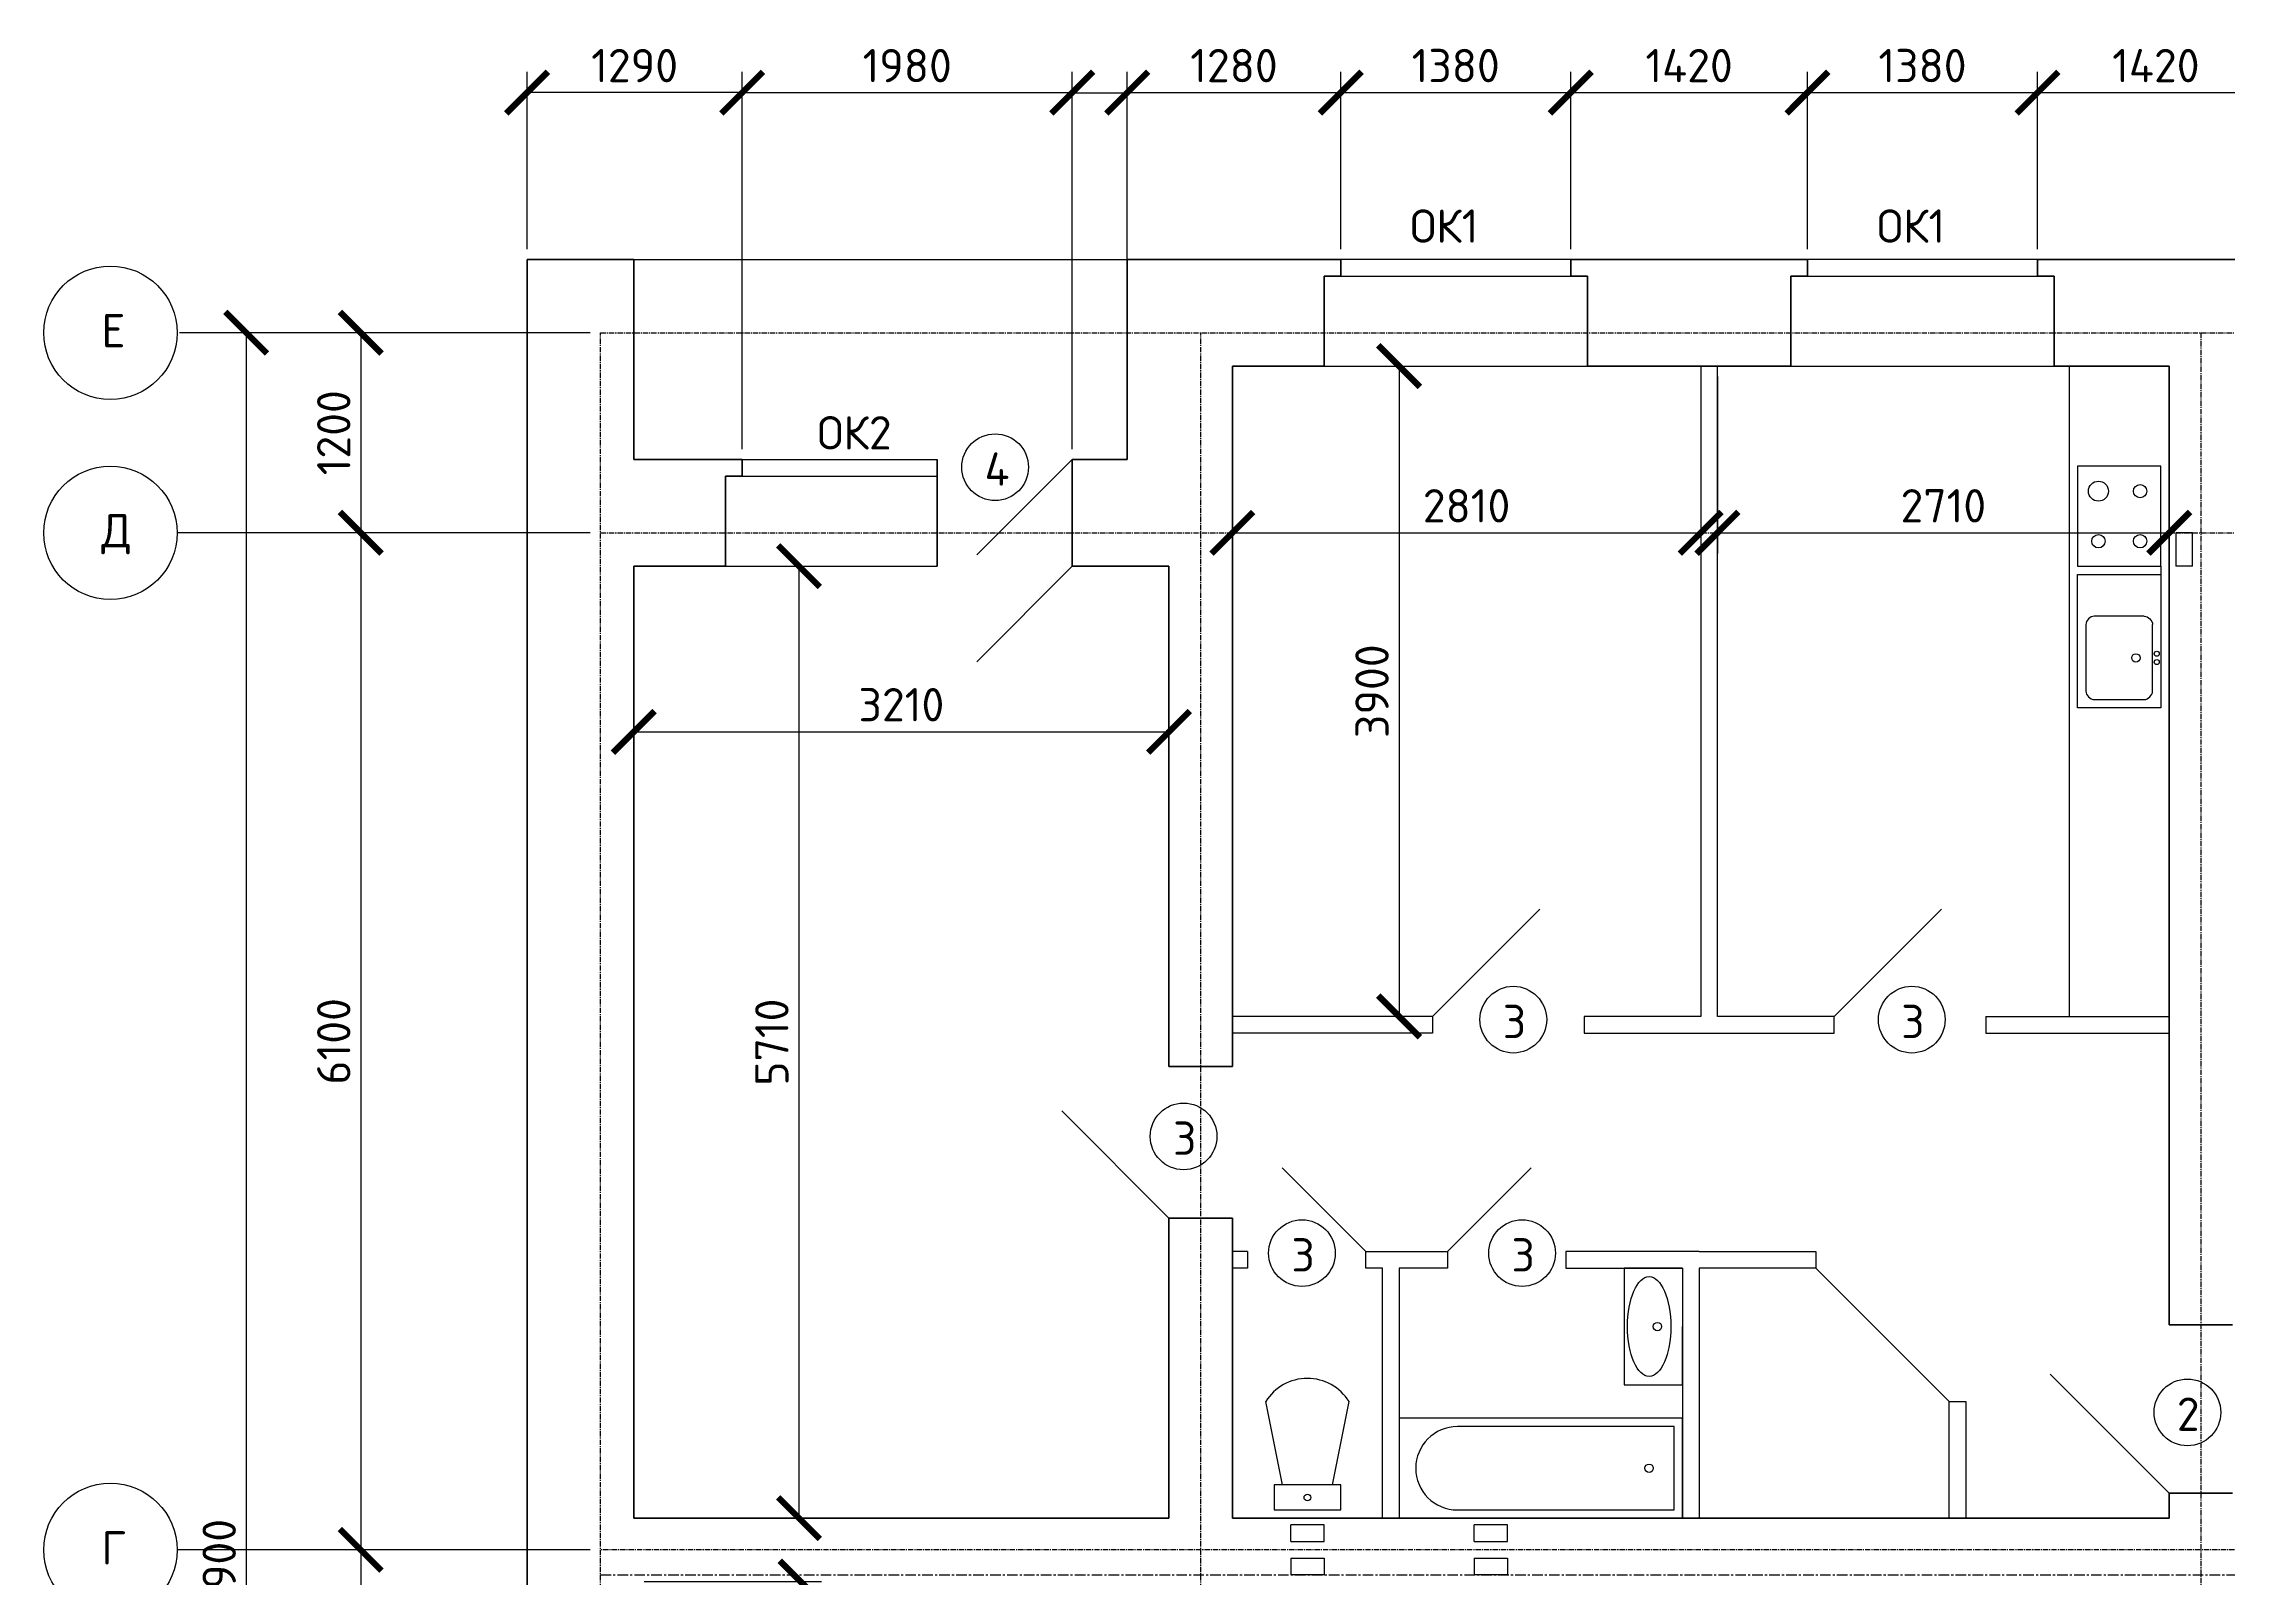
# Model space of a CAD drawing. Header units: millimetres. Extents: x -273369 to 399464, y -35443 to 194245.
# Drawn here: x -2590 to 10514, y 36083 to 45286 of the extents above; entities that cross this region are included whole.
import ezdxf

# ---------------------------------------------------------------- set-up
doc = ezdxf.new("R2010")
doc.units = ezdxf.units.MM
doc.linetypes.add('осевая', pattern=[50.8, 31.75, -6.35, 6.35, -6.35])
doc.linetypes.add('осеваяX2', pattern=[101.6, 63.5, -12.7, 12.7, -12.7])
doc.styles.add('Курс2', font='isocpeur.ttf', dxfattribs={"height": 2.5})
doc.dimstyles.new('Линейный', dxfattribs={"dimscale": 0, "dimtxt": 2, "dimasz": 2.5, "dimexe": 1.25, "dimexo": 0.625, "dimtad": 1, "dimtxsty": 'Курс2', "dimblk": 'ARCHTICK', "dimcen": 2.5, "dimadec": 0, "dimazin": 0, "dimtfac": 1, "dimtmove": 0, "dimatfit": 3, "dimldrblk": 'ARCHTICK', "dimfxl": 1, "dimarcsym": 0})

# ---------------------------------------------------------------- blocks, each defined once
blk = doc.blocks.new('_ArchTick')
at = {"color": 0, "linetype": 'ByBlock', "lineweight": 60, "const_width": 0.15}
blk.add_lwpolyline([(-0.5, -0.5), (0.5, 0.5)], dxfattribs=at)
blk = doc.blocks.new('*D54')
at = {"color": 0, "lineweight": -2, "transparency": 16777216}
for p, q in [((310, 44055), (310, 45118)), ((1600, 42855), (1600, 45118)), ((1600, 44993), (310, 44993))]:
    blk.add_line(p, q, dxfattribs=at)
at = {"layer": 'Defpoints', "color": 0, "transparency": 16777216}
for p in [(310, 44993), (310, 43993), (1600, 42793)]:
    blk.add_point(p, dxfattribs=at)
at = {"color": 0, "lineweight": -2, "transparency": 16777216, "xscale": 250, "yscale": 250, "zscale": 250, "rotation": 180}
blk.add_blockref('_ArchTick', (310, 44993), dxfattribs=at)
at = {"color": 0, "lineweight": -2, "transparency": 16777216, "xscale": 250, "yscale": 250, "zscale": 250}
blk.add_blockref('_ArchTick', (1600, 44993), dxfattribs=at)
at = {"color": 0, "transparency": 16777216, "insert": (955, 45155), "char_height": 200, "attachment_point": 5, "style": 'Курс2'}
blk.add_mtext('1290', dxfattribs=at)
blk = doc.blocks.new('*D55')
at = {"color": 0, "lineweight": -2, "transparency": 16777216}
for p, q in [((1600, 42855), (1600, 45118)), ((3580, 42855), (3580, 45118)), ((1600, 44993), (3580, 44993))]:
    blk.add_line(p, q, dxfattribs=at)
at = {"layer": 'Defpoints', "color": 0, "transparency": 16777216}
for p in [(3580, 44993), (1600, 42793), (3580, 42793)]:
    blk.add_point(p, dxfattribs=at)
at = {"color": 0, "lineweight": -2, "transparency": 16777216, "xscale": 250, "yscale": 250, "zscale": 250, "rotation": 180}
blk.add_blockref('_ArchTick', (1600, 44993), dxfattribs=at)
at = {"color": 0, "lineweight": -2, "transparency": 16777216, "xscale": 250, "yscale": 250, "zscale": 250}
blk.add_blockref('_ArchTick', (3580, 44993), dxfattribs=at)
at = {"color": 0, "transparency": 16777216, "insert": (2590, 45155), "char_height": 200, "attachment_point": 5, "style": 'Курс2'}
blk.add_mtext('1980', dxfattribs=at)
blk = doc.blocks.new('*D56')
at = {"color": 0, "lineweight": -2, "transparency": 16777216}
for p, q in [((3910, 42855), (3910, 45118)), ((5190, 44055), (5190, 45118)), ((3910, 44993), (5190, 44993))]:
    blk.add_line(p, q, dxfattribs=at)
at = {"layer": 'Defpoints', "color": 0, "transparency": 16777216}
for p in [(5190, 44993), (5190, 43993), (3910, 42793)]:
    blk.add_point(p, dxfattribs=at)
at = {"color": 0, "lineweight": -2, "transparency": 16777216, "xscale": 250, "yscale": 250, "zscale": 250, "rotation": 180}
blk.add_blockref('_ArchTick', (3910, 44993), dxfattribs=at)
at = {"color": 0, "lineweight": -2, "transparency": 16777216, "xscale": 250, "yscale": 250, "zscale": 250}
blk.add_blockref('_ArchTick', (5190, 44993), dxfattribs=at)
at = {"color": 0, "transparency": 16777216, "insert": (4550, 45155), "char_height": 200, "attachment_point": 5, "style": 'Курс2'}
blk.add_mtext('1280', dxfattribs=at)
blk = doc.blocks.new('*D57')
at = {"color": 0, "lineweight": -2, "transparency": 16777216}
for p, q in [((5190, 44055), (5190, 45118)), ((6570, 44055), (6570, 45118)), ((5190, 44993), (6570, 44993))]:
    blk.add_line(p, q, dxfattribs=at)
at = {"layer": 'Defpoints', "color": 0, "transparency": 16777216}
for p in [(6570, 44993), (5190, 43993), (6570, 43993)]:
    blk.add_point(p, dxfattribs=at)
at = {"color": 0, "lineweight": -2, "transparency": 16777216, "xscale": 250, "yscale": 250, "zscale": 250, "rotation": 180}
blk.add_blockref('_ArchTick', (5190, 44993), dxfattribs=at)
at = {"color": 0, "lineweight": -2, "transparency": 16777216, "xscale": 250, "yscale": 250, "zscale": 250}
blk.add_blockref('_ArchTick', (6570, 44993), dxfattribs=at)
at = {"color": 0, "transparency": 16777216, "insert": (5880, 45155), "char_height": 200, "attachment_point": 5, "style": 'Курс2'}
blk.add_mtext('1380', dxfattribs=at)
blk = doc.blocks.new('*D58')
at = {"color": 0, "lineweight": -2, "transparency": 16777216}
for p, q in [((6570, 44055), (6570, 45118)), ((7990, 44055), (7990, 45118)), ((6570, 44993), (7990, 44993))]:
    blk.add_line(p, q, dxfattribs=at)
at = {"layer": 'Defpoints', "color": 0, "transparency": 16777216}
for p in [(7990, 44993), (6570, 43993), (7990, 43993)]:
    blk.add_point(p, dxfattribs=at)
at = {"color": 0, "lineweight": -2, "transparency": 16777216, "xscale": 250, "yscale": 250, "zscale": 250, "rotation": 180}
blk.add_blockref('_ArchTick', (6570, 44993), dxfattribs=at)
at = {"color": 0, "lineweight": -2, "transparency": 16777216, "xscale": 250, "yscale": 250, "zscale": 250}
blk.add_blockref('_ArchTick', (7990, 44993), dxfattribs=at)
at = {"color": 0, "transparency": 16777216, "insert": (7280, 45155), "char_height": 200, "attachment_point": 5, "style": 'Курс2'}
blk.add_mtext('1420', dxfattribs=at)
blk = doc.blocks.new('*D59')
at = {"color": 0, "lineweight": -2, "transparency": 16777216}
for p, q in [((7990, 44055), (7990, 45118)), ((9370, 44055), (9370, 45118)), ((7990, 44993), (9370, 44993))]:
    blk.add_line(p, q, dxfattribs=at)
at = {"layer": 'Defpoints', "color": 0, "transparency": 16777216}
for p in [(9370, 44993), (7990, 43993), (9370, 43993)]:
    blk.add_point(p, dxfattribs=at)
at = {"color": 0, "lineweight": -2, "transparency": 16777216, "xscale": 250, "yscale": 250, "zscale": 250, "rotation": 180}
blk.add_blockref('_ArchTick', (7990, 44993), dxfattribs=at)
at = {"color": 0, "lineweight": -2, "transparency": 16777216, "xscale": 250, "yscale": 250, "zscale": 250}
blk.add_blockref('_ArchTick', (9370, 44993), dxfattribs=at)
at = {"color": 0, "transparency": 16777216, "insert": (8680, 45155), "char_height": 200, "attachment_point": 5, "style": 'Курс2'}
blk.add_mtext('1380', dxfattribs=at)
blk = doc.blocks.new('*D60')
at = {"color": 0, "lineweight": -2, "transparency": 16777216}
for p, q in [((9370, 44055), (9370, 45118)), ((10790, 44055), (10790, 45118)), ((9370, 44993), (10790, 44993))]:
    blk.add_line(p, q, dxfattribs=at)
at = {"layer": 'Defpoints', "color": 0, "transparency": 16777216}
for p in [(10790, 44993), (9370, 43993), (10790, 43993)]:
    blk.add_point(p, dxfattribs=at)
at = {"color": 0, "lineweight": -2, "transparency": 16777216, "xscale": 250, "yscale": 250, "zscale": 250, "rotation": 180}
blk.add_blockref('_ArchTick', (9370, 44993), dxfattribs=at)
at = {"color": 0, "lineweight": -2, "transparency": 16777216, "xscale": 250, "yscale": 250, "zscale": 250}
blk.add_blockref('_ArchTick', (10790, 44993), dxfattribs=at)
at = {"color": 0, "transparency": 16777216, "insert": (10080, 45155), "char_height": 200, "attachment_point": 5, "style": 'Курс2'}
blk.add_mtext('1420', dxfattribs=at)
blk = doc.blocks.new('*D72')
at = {"color": 0, "lineweight": -2, "transparency": 16777216}
for p, q in [((1013, 36063), (2075, 36063)), ((1950, 36063), (1950, 30053)), ((1013, 30053), (2075, 30053))]:
    blk.add_line(p, q, dxfattribs=at)
at = {"layer": 'Defpoints', "color": 0, "transparency": 16777216}
for p in [(950, 36063), (950, 30053), (1950, 30053)]:
    blk.add_point(p, dxfattribs=at)
at = {"color": 0, "lineweight": -2, "transparency": 16777216, "xscale": 250, "yscale": 250, "zscale": 250}
for p, rotation in [((1950, 36063), 90), ((1950, 30053), 270)]:
    blk.add_blockref('_ArchTick', p, dxfattribs=dict(at, rotation=rotation))
at = {"color": 0, "transparency": 16777216, "insert": (1788, 33058), "char_height": 200, "attachment_point": 5, "rotation": 90, "style": 'Курс2'}
blk.add_mtext('6010', dxfattribs=at)
blk = doc.blocks.new('*D73')
at = {"color": 0, "lineweight": -2, "transparency": 16777216}
for p, q in [((1013, 42153), (2066, 42153)), ((1941, 36443), (1941, 42153)), ((1013, 36443), (2066, 36443))]:
    blk.add_line(p, q, dxfattribs=at)
at = {"layer": 'Defpoints', "color": 0, "transparency": 16777216}
for p in [(950, 42153), (1941, 42153), (950, 36443)]:
    blk.add_point(p, dxfattribs=at)
at = {"color": 0, "lineweight": -2, "transparency": 16777216, "xscale": 250, "yscale": 250, "zscale": 250}
for p, rotation in [((1941, 42153), 90), ((1941, 36443), 270)]:
    blk.add_blockref('_ArchTick', p, dxfattribs=dict(at, rotation=rotation))
at = {"color": 0, "transparency": 16777216, "insert": (1778, 39298), "char_height": 200, "attachment_point": 5, "rotation": 90, "style": 'Курс2'}
blk.add_mtext('5710', dxfattribs=at)
blk = doc.blocks.new('*D74')
at = {"color": 0, "lineweight": -2, "transparency": 16777216}
for p, q in [((950, 42090), (950, 41034)), ((4160, 42090), (4160, 41034)), ((950, 41159), (4160, 41159))]:
    blk.add_line(p, q, dxfattribs=at)
at = {"layer": 'Defpoints', "color": 0, "transparency": 16777216}
for p in [(950, 42153), (4160, 42153), (4160, 41159)]:
    blk.add_point(p, dxfattribs=at)
at = {"color": 0, "lineweight": -2, "transparency": 16777216, "xscale": 250, "yscale": 250, "zscale": 250, "rotation": 180}
blk.add_blockref('_ArchTick', (950, 41159), dxfattribs=at)
at = {"color": 0, "lineweight": -2, "transparency": 16777216, "xscale": 250, "yscale": 250, "zscale": 250}
blk.add_blockref('_ArchTick', (4160, 41159), dxfattribs=at)
at = {"color": 0, "transparency": 16777216, "insert": (2555, 41322), "char_height": 200, "attachment_point": 5, "style": 'Курс2'}
blk.add_mtext('3210', dxfattribs=at)
blk = doc.blocks.new('*D75')
at = {"color": 0, "lineweight": -2, "transparency": 16777216}
for p, q in [((4540, 43290), (4540, 42228)), ((7350, 43290), (7350, 42228)), ((4540, 42353), (7350, 42353))]:
    blk.add_line(p, q, dxfattribs=at)
at = {"layer": 'Defpoints', "color": 0, "transparency": 16777216}
for p in [(4540, 43353), (7350, 43353), (7350, 42353)]:
    blk.add_point(p, dxfattribs=at)
at = {"color": 0, "lineweight": -2, "transparency": 16777216, "xscale": 250, "yscale": 250, "zscale": 250, "rotation": 180}
blk.add_blockref('_ArchTick', (4540, 42353), dxfattribs=at)
at = {"color": 0, "lineweight": -2, "transparency": 16777216, "xscale": 250, "yscale": 250, "zscale": 250}
blk.add_blockref('_ArchTick', (7350, 42353), dxfattribs=at)
at = {"color": 0, "transparency": 16777216, "insert": (5945, 42515), "char_height": 200, "attachment_point": 5, "style": 'Курс2'}
blk.add_mtext('2810', dxfattribs=at)
blk = doc.blocks.new('*D76')
at = {"color": 0, "lineweight": -2, "transparency": 16777216}
for p, q in [((7450, 43290), (7450, 42228)), ((10160, 43290), (10160, 42228)), ((7450, 42353), (10160, 42353))]:
    blk.add_line(p, q, dxfattribs=at)
at = {"layer": 'Defpoints', "color": 0, "transparency": 16777216}
for p in [(7450, 43353), (10160, 43353), (10160, 42353)]:
    blk.add_point(p, dxfattribs=at)
at = {"color": 0, "lineweight": -2, "transparency": 16777216, "xscale": 250, "yscale": 250, "zscale": 250, "rotation": 180}
blk.add_blockref('_ArchTick', (7450, 42353), dxfattribs=at)
at = {"color": 0, "lineweight": -2, "transparency": 16777216, "xscale": 250, "yscale": 250, "zscale": 250}
blk.add_blockref('_ArchTick', (10160, 42353), dxfattribs=at)
at = {"color": 0, "transparency": 16777216, "insert": (8805, 42515), "char_height": 200, "attachment_point": 5, "style": 'Курс2'}
blk.add_mtext('2710', dxfattribs=at)
blk = doc.blocks.new('*D109')
at = {"color": 0, "lineweight": -2, "transparency": 16777216}
for p, q in [((688, 43553), (-813, 43553)), ((-688, 43553), (-688, 42353)), ((688, 42353), (-813, 42353))]:
    blk.add_line(p, q, dxfattribs=at)
at = {"layer": 'Defpoints', "color": 0, "transparency": 16777216}
for p in [(750, 43553), (-688, 42353), (750, 42353)]:
    blk.add_point(p, dxfattribs=at)
at = {"color": 0, "lineweight": -2, "transparency": 16777216, "xscale": 250, "yscale": 250, "zscale": 250}
for p, rotation in [((-688, 43553), 90), ((-688, 42353), 270)]:
    blk.add_blockref('_ArchTick', p, dxfattribs=dict(at, rotation=rotation))
at = {"color": 0, "transparency": 16777216, "insert": (-850, 42953), "char_height": 200, "attachment_point": 5, "rotation": 90, "style": 'Курс2'}
blk.add_mtext('1200', dxfattribs=at)
blk = doc.blocks.new('*D110')
at = {"color": 0, "lineweight": -2, "transparency": 16777216}
for p, q in [((688, 42353), (-813, 42353)), ((-688, 42353), (-688, 36253)), ((688, 36253), (-813, 36253))]:
    blk.add_line(p, q, dxfattribs=at)
at = {"layer": 'Defpoints', "color": 0, "transparency": 16777216}
for p in [(750, 42353), (-688, 36253), (750, 36253)]:
    blk.add_point(p, dxfattribs=at)
at = {"color": 0, "lineweight": -2, "transparency": 16777216, "xscale": 250, "yscale": 250, "zscale": 250}
for p, rotation in [((-688, 42353), 90), ((-688, 36253), 270)]:
    blk.add_blockref('_ArchTick', p, dxfattribs=dict(at, rotation=rotation))
at = {"color": 0, "transparency": 16777216, "insert": (-850, 39303), "char_height": 200, "attachment_point": 5, "rotation": 90, "style": 'Курс2'}
blk.add_mtext('6100', dxfattribs=at)
blk = doc.blocks.new('*D111')
at = {"color": 0, "lineweight": -2, "transparency": 16777216}
for p, q in [((688, 36253), (-813, 36253)), ((-688, 36253), (-688, 33153)), ((688, 33153), (-813, 33153))]:
    blk.add_line(p, q, dxfattribs=at)
at = {"layer": 'Defpoints', "color": 0, "transparency": 16777216}
for p in [(750, 36253), (-688, 33153), (750, 33153)]:
    blk.add_point(p, dxfattribs=at)
at = {"color": 0, "lineweight": -2, "transparency": 16777216, "xscale": 250, "yscale": 250, "zscale": 250}
for p, rotation in [((-688, 36253), 90), ((-688, 33153), 270)]:
    blk.add_blockref('_ArchTick', p, dxfattribs=dict(at, rotation=rotation))
at = {"color": 0, "transparency": 16777216, "insert": (-850, 34703), "char_height": 200, "attachment_point": 5, "rotation": 90, "style": 'Курс2'}
blk.add_mtext('3100', dxfattribs=at)
blk = doc.blocks.new('*D114')
at = {"color": 0, "lineweight": -2, "transparency": 16777216}
for p, q in [((688, 43553), (-1500, 43553)), ((-1375, 43553), (-1375, 28653)), ((688, 28653), (-1500, 28653))]:
    blk.add_line(p, q, dxfattribs=at)
at = {"layer": 'Defpoints', "color": 0, "transparency": 16777216}
for p in [(750, 43553), (-1375, 28653), (750, 28653)]:
    blk.add_point(p, dxfattribs=at)
at = {"color": 0, "lineweight": -2, "transparency": 16777216, "xscale": 250, "yscale": 250, "zscale": 250}
for p, rotation in [((-1375, 43553), 90), ((-1375, 28653), 270)]:
    blk.add_blockref('_ArchTick', p, dxfattribs=dict(at, rotation=rotation))
at = {"color": 0, "transparency": 16777216, "insert": (-1537, 36103), "char_height": 200, "attachment_point": 5, "rotation": 90, "style": 'Курс2'}
blk.add_mtext('14900', dxfattribs=at)
blk = doc.blocks.new('*D115')
at = {"color": 0, "lineweight": -2, "transparency": 16777216}
for p, q in [((4603, 43353), (5665, 43353)), ((5540, 43353), (5540, 39453)), ((4603, 39453), (5665, 39453))]:
    blk.add_line(p, q, dxfattribs=at)
at = {"layer": 'Defpoints', "color": 0, "transparency": 16777216}
for p in [(4540, 43353), (4540, 39453), (5540, 39453)]:
    blk.add_point(p, dxfattribs=at)
at = {"color": 0, "lineweight": -2, "transparency": 16777216, "xscale": 250, "yscale": 250, "zscale": 250}
for p, rotation in [((5540, 43353), 90), ((5540, 39453), 270)]:
    blk.add_blockref('_ArchTick', p, dxfattribs=dict(at, rotation=rotation))
at = {"color": 0, "transparency": 16777216, "insert": (5378, 41403), "char_height": 200, "attachment_point": 5, "rotation": 90, "style": 'Курс2'}
blk.add_mtext('3900', dxfattribs=at)

msp = doc.modelspace()

# ---------------------------------------------------------------- linework, layer by layer
for p, q in [((3580.178, 44992.601), (3910.178, 44992.601)), ((950.178, 43992.601), (3910.178, 43992.601)), ((6570.178, 43992.601), (5190.178, 43992.601)), ((9370.178, 43992.601), (7990.178, 43992.601)), ((5190.178, 43892.601), (6570.178, 43892.601)), ((7990.178, 43892.601), (9370.178, 43892.601)), ((-1374.564, 43552.601), (-1774.564, 43552.601)), ((5090.178, 43352.601), (6670.178, 43352.601)), ((7350.178, 43352.601), (7350.178, 39452.601)), ((7450.178, 39452.601), (7450.178, 43352.601)), ((7890.178, 43352.601), (9470.178, 43352.601)), ((9470.178, 43352.601), (9560.178, 43352.601)), ((9560.178, 43352.601), (9560.178, 39452.601)), ((1600.178, 42792.601), (2770.178, 42792.601)), ((3580.178, 42792.601), (3007.421, 42219.845)), ((10110.178, 42752.601), (9610.178, 42752.601)), ((9610.178, 42752.601), (9610.178, 42152.601)), ((10110.178, 42152.601), (10110.178, 42752.601)), ((1600.178, 42692.601), (2770.178, 42692.601)), ((-687.665, 42352.601), (-1787.665, 42352.601)), ((10200.178, 42352.601), (10200.178, 42152.601)), ((10300.178, 42352.601), (10200.178, 42352.601)), ((10300.178, 42152.601), (10300.178, 42352.601)), ((1500.178, 42152.601), (2770.178, 42152.601)), ((3007.421, 41579.845), (3580.178, 42152.601)), ((9610.178, 42152.601), (10110.178, 42152.601)), ((9610.178, 41302.601), (9610.178, 42102.601)), ((9610.178, 42102.601), (10110.178, 42102.601)), ((10110.178, 42152.601), (10110.178, 42102.601)), ((10110.178, 42102.601), (10110.178, 41302.601)), ((10300.178, 42152.601), (10200.178, 42152.601)), ((9660.178, 41802.601), (9660.178, 41402.601)), ((10010.178, 41852.601), (9710.178, 41852.601)), ((10060.178, 41402.601), (10060.178, 41802.601)), ((10110.178, 41302.601), (9610.178, 41302.601)), ((9710.178, 41352.601), (10010.178, 41352.601)), ((10110.178, 41302.601), (9960.178, 41302.601)), ((6383.645, 40096.068), (5740.178, 39452.601)), ((8150.178, 39452.601), (8793.645, 40096.068)), ((5740.178, 39452.601), (4540.178, 39452.601)), ((5740.178, 39452.601), (5740.178, 39352.601)), ((7350.178, 39452.601), (6650.178, 39452.601)), ((6650.178, 39452.601), (6650.178, 39352.601)), ((8150.178, 39452.601), (7450.178, 39452.601)), ((8150.178, 39352.601), (8150.178, 39452.601)), ((9060.178, 39452.601), (9060.178, 39352.601)), ((9060.178, 39452.601), (10160.178, 39452.601)), ((5740.178, 39352.601), (4540.178, 39352.601)), ((6650.178, 39352.601), (7350.178, 39352.601)), ((7350.178, 39352.601), (8150.178, 39352.601)), ((9060.178, 39352.601), (10160.178, 39352.601)), ((4160.178, 38242.601), (3516.711, 38886.068)), ((5340.178, 38042.601), (4838.132, 38544.647)), ((6332.224, 38544.647), (5830.178, 38042.601)), ((4630.178, 38042.601), (4540.178, 38042.601)), ((4630.178, 38042.601), (4630.178, 37942.601)), ((5340.178, 37942.601), (5340.178, 38042.601)), ((5340.178, 38042.601), (5830.178, 38042.601)), ((5830.178, 38042.601), (5830.178, 37942.601)), ((7340.178, 38042.601), (6540.178, 38042.601)), ((6540.178, 38042.601), (6540.178, 37942.601)), ((7340.178, 38042.601), (8040.178, 38042.601)), ((8040.178, 38042.601), (8040.178, 37942.601)), ((4630.178, 37942.601), (4540.178, 37942.601)), ((5440.178, 37942.601), (5340.178, 37942.601)), ((5440.178, 36442.601), (5440.178, 37942.601)), ((5830.178, 37942.601), (5540.178, 37942.601)), ((5540.178, 37942.601), (5540.178, 36442.601)), ((6540.178, 37942.601), (7240.178, 37942.601)), ((7240.178, 37942.601), (6890.178, 37942.601)), ((6890.178, 37942.601), (6890.178, 37242.601)), ((7240.178, 37942.601), (7240.178, 36442.601)), ((8040.178, 37942.601), (7340.178, 37942.601)), ((7340.178, 37942.601), (7340.178, 36442.601)), ((8840.178, 37142.601), (8040.178, 37942.601)), ((7240.178, 37242.601), (7240.178, 37592.601)), ((6890.178, 37242.601), (7240.178, 37242.601)), ((10160.178, 36592.601), (9446, 37306.779)), ((4840.178, 36642.601), (4740.178, 37142.601)), ((5140.178, 36642.601), (5240.178, 37142.601)), ((8840.178, 36442.601), (8840.178, 37142.601)), ((8840.178, 37142.601), (8940.178, 37142.601)), ((8940.178, 37142.601), (8940.178, 36442.601)), ((7240.178, 37042.601), (5540.178, 37042.601)), ((7190.178, 36992.601), (5890.178, 36992.601)), ((7190.178, 36492.601), (7190.178, 36992.601)), ((7240.178, 36442.601), (7240.178, 37042.601)), ((5190.178, 36642.601), (4790.178, 36642.601)), ((4790.178, 36642.601), (4790.178, 36492.601)), ((4790.178, 36642.601), (4790.178, 36642.601)), ((5190.178, 36492.601), (5190.178, 36642.601)), ((4540.178, 36442.601), (4540.178, 36542.601)), ((4790.178, 36492.601), (5190.178, 36492.601)), ((5890.178, 36492.601), (7190.178, 36492.601)), ((7240.178, 36442.601), (7190.178, 36442.601)), ((5090.178, 36402.601), (4890.178, 36402.601)), ((4890.178, 36302.601), (4890.178, 36402.601)), ((4890.178, 36302.601), (5090.178, 36302.601)), ((5090.178, 36302.601), (5090.178, 36402.601)), ((5990.178, 36302.601), (5990.178, 36402.601)), ((6190.178, 36402.601), (5990.178, 36402.601)), ((5990.178, 36302.601), (6190.178, 36302.601)), ((6190.178, 36302.601), (6190.178, 36402.601)), ((-687.665, 36252.601), (-1787.665, 36252.601)), ((4890.178, 36202.601), (5090.178, 36202.601)), ((4890.178, 36202.601), (4890.178, 36102.601)), ((5090.178, 36202.601), (5090.178, 36102.601)), ((5990.178, 36202.601), (6190.178, 36202.601)), ((5990.178, 36202.601), (5990.178, 36102.601)), ((6190.178, 36202.601), (6190.178, 36102.601)), ((5090.178, 36102.601), (4890.178, 36102.601)), ((6190.178, 36102.601), (5990.178, 36102.601))]:
    msp.add_line(p, q)
at = {"lineweight": 60}
for p, q in [((310.178, 43992.601), (310.178, 28212.601)), ((310.178, 43992.601), (950.178, 43992.601)), ((950.178, 43992.601), (950.178, 42792.601)), ((3910.178, 43992.601), (3910.178, 42792.601)), ((3910.178, 43992.601), (5190.178, 43992.601)), ((5190.178, 43992.601), (5190.178, 43892.601)), ((7990.178, 43992.601), (6570.178, 43992.601)), ((6570.178, 43992.601), (6570.178, 43892.601)), ((7990.178, 43892.601), (7990.178, 43992.601)), ((10790.178, 43992.601), (9370.178, 43992.601)), ((9370.178, 43992.601), (9370.178, 43892.601)), ((5190.178, 43892.601), (5090.178, 43892.601)), ((5090.178, 43892.601), (5090.178, 43352.601)), ((6570.178, 43892.601), (6670.178, 43892.601)), ((6670.178, 43892.601), (6670.178, 43352.601)), ((7890.178, 43352.601), (7890.178, 43892.601)), ((7890.178, 43892.601), (7990.178, 43892.601)), ((9370.178, 43892.601), (9470.178, 43892.601)), ((9470.178, 43892.601), (9470.178, 43352.601)), ((4540.178, 43352.601), (4540.178, 39152.601)), ((5090.178, 43352.601), (4540.178, 43352.601)), ((6670.178, 43352.601), (7890.178, 43352.601)), ((9470.178, 43352.601), (10160.178, 43352.601)), ((10160.178, 43352.601), (10160.178, 37602.601)), ((950.178, 42792.601), (1600.178, 42792.601)), ((1600.178, 42792.601), (1600.178, 42692.601)), ((2770.178, 42792.601), (2770.178, 42152.601)), ((3580.178, 42792.601), (3580.178, 42152.601)), ((3580.178, 42792.601), (3910.178, 42792.601)), ((1600.178, 42692.601), (1500.178, 42692.601)), ((1500.178, 42692.601), (1500.178, 42152.601)), ((950.178, 42152.601), (950.178, 36442.601)), ((950.178, 42152.601), (1500.178, 42152.601)), ((3580.178, 42152.601), (4160.178, 42152.601)), ((4160.178, 42152.601), (4160.178, 39152.601)), ((4540.178, 39152.601), (4160.178, 39152.601)), ((4540.178, 38242.601), (4160.178, 38242.601)), ((4160.178, 38242.601), (4160.178, 36442.601)), ((4540.178, 38242.601), (4540.178, 36442.601)), ((10160.178, 37602.601), (10540.178, 37602.601)), ((10160.178, 36592.601), (10540.178, 36592.601)), ((10160.178, 36592.601), (10160.178, 36442.601)), ((950.178, 36442.601), (4160.178, 36442.601)), ((4540.178, 36442.601), (10160.178, 36442.601))]:
    msp.add_line(p, q, dxfattribs=at)
at = {"color": 116, "linetype": 'осевая', "true_color": 0x136734}
for p, q in [((750.178, 28652.601), (750.178, 43552.601)), ((4350.178, 28652.601), (4350.178, 43552.601)), ((10350.178, 43552.601), (10350.178, 28652.601))]:
    msp.add_line(p, q, dxfattribs=at)
at = {"color": 217, "linetype": 'осевая', "true_color": 0x93278f}
for p, q in [((750.178, 43552.601), (13650.178, 43552.601)), ((750.178, 42352.601), (13650.178, 42352.601)), ((13650.178, 36252.601), (750.178, 36252.601))]:
    msp.add_line(p, q, dxfattribs=at)
at = {"color": 242, "linetype": 'осеваяX2', "true_color": 0xcd2027}
msp.add_line((750.178, 36102.601), (13650.178, 36102.601), dxfattribs=at)
for centre, radius in [((-2189.822, 43552.601), 400), ((3117.178, 42746.389), 200), ((-2189.822, 42352.601), 400), ((9735.178, 42602.601), 60), ((9985.178, 42602.601), 40), ((9735.178, 42302.601), 40), ((9985.178, 42302.601), 40), ((9960.178, 41602.601), 25), ((10085.178, 41627.601), 15), ((10085.178, 41577.601), 15), ((6225.593, 39433.049), 200), ((8615.726, 39433.049), 200), ((4247.815, 38733.049), 200), ((4957.854, 38033.049), 200), ((6278.08, 38033.049), 200), ((7090.178, 37592.601), 25), ((10269.071, 37077.863), 200), ((7040.178, 36742.601), 25), ((-2189.822, 36252.601), 400), ((4990.178, 36567.601), 20)]:
    msp.add_circle(centre, radius)
for centre, radius, start, end in [((4990.178, 36986.778), 294.586, 31.9349473, 148.0650527), ((5890.178, 36742.601), 250, 90, 270)]:
    msp.add_arc(centre, radius, start, end)
msp.add_ellipse((7040.178, 37592.601), major_axis=(0, 300), ratio=0.433333333, start_param=-1.570796327, end_param=4.71238898)
for points in [[(9710.178, 41852.601), (9686.608, 41852.601), (9660.178, 41826.171), (9660.178, 41802.601)], [(10010.178, 41852.601), (10033.748, 41852.601), (10060.178, 41826.171), (10060.178, 41802.601)], [(9660.178, 41402.601), (9660.178, 41379.031), (9686.608, 41352.601), (9710.178, 41352.601)], [(10010.178, 41352.601), (10033.748, 41352.601), (10060.178, 41379.031), (10060.178, 41402.601)]]:
    msp.add_open_spline(points, degree=3)

# ---------------------------------------------------------------- texts
at = {"style": 'Курс2'}
for p in [(5606.417, 44092.601), (8406.417, 44092.601)]:
    msp.add_text('ОК1', height=200, rotation=360, dxfattribs=at).set_placement(p)
for s, p in [('Е', (-2244.407, 43465.324)), ('ОК2', (2050.178, 42852.601)), ('4', (3053.469, 42635.521)), ('Д', (-2244.407, 42265.324)), ('3', (6161.884, 39322.181)), ('3', (8552.017, 39322.181)), ('3', (4184.106, 38622.181)), ('3', (4894.145, 37922.181)), ('3', (6214.371, 37922.181)), ('2', (10205.362, 36966.995)), ('Г', (-2244.407, 36165.324))]:
    msp.add_text(s, height=200, dxfattribs=at).set_placement(p)

# ---------------------------------------------------------------- dimensions: what is measured, and where the dimension line sits
for base, p1, p2, picture, middle in [((310.178, 44992.601), (1600.178, 42792.601), (310.178, 43992.601), '*D54', (955.178, 45155.101)), ((3580.178, 44992.601), (1600.178, 42792.601), (3580.178, 42792.601), '*D55', (2590.178, 45155.101)), ((5190.178, 44992.601), (3910.178, 42792.601), (5190.178, 43992.601), '*D56', (4550.178, 45155.101)), ((6570.178, 44992.601), (5190.178, 43992.601), (6570.178, 43992.601), '*D57', (5880.178, 45155.101)), ((7990.178, 44992.601), (6570.178, 43992.601), (7990.178, 43992.601), '*D58', (7280.178, 45155.101)), ((9370.178, 44992.601), (7990.178, 43992.601), (9370.178, 43992.601), '*D59', (8680.178, 45155.101)), ((10790.178, 44992.601), (9370.178, 43992.601), (10790.178, 43992.601), '*D60', (10080.178, 45155.101)), ((7350.178, 42352.601), (4540.178, 43352.601), (7350.178, 43352.601), '*D75', (5945.178, 42515.101)), ((10160.178, 42352.601), (7450.178, 43352.601), (10160.178, 43352.601), '*D76', (8805.178, 42515.101)), ((4160.178, 41159.314), (950.178, 42152.601), (4160.178, 42152.601), '*D74', (2555.178, 41321.814))]:
    dim = msp.add_linear_dim(base=base, p1=p1, p2=p2, dimstyle='Линейный')
    dim.commit()
    dim.dimension.update_dxf_attribs({"geometry": picture, "text_midpoint": middle})
for base, p1, p2, picture, middle in [((-1374.564, 28652.601), (750.178, 43552.601), (750.178, 28652.601), '*D114', (-1537.064, 36102.601)), ((-687.665, 42352.601), (750.178, 43552.601), (750.178, 42352.601), '*D109', (-850.165, 42952.601)), ((5540.178, 39452.601), (4540.178, 43352.601), (4540.178, 39452.601), '*D115', (5377.678, 41402.601)), ((-687.665, 36252.601), (750.178, 42352.601), (750.178, 36252.601), '*D110', (-850.165, 39302.601)), ((1940.612, 42152.601), (950.178, 36442.601), (950.178, 42152.601), '*D73', (1778.112, 39297.601)), ((-687.665, 33152.601), (750.178, 36252.601), (750.178, 33152.601), '*D111', (-850.165, 34702.601)), ((1950.178, 30052.601), (950.178, 36062.601), (950.178, 30052.601), '*D72', (1787.678, 33057.601))]:
    dim = msp.add_linear_dim(base=base, p1=p1, p2=p2, angle=90, dimstyle='Линейный')
    dim.commit()
    dim.dimension.update_dxf_attribs({"geometry": picture, "text_midpoint": middle})

doc.saveas('drawing.dxf')
